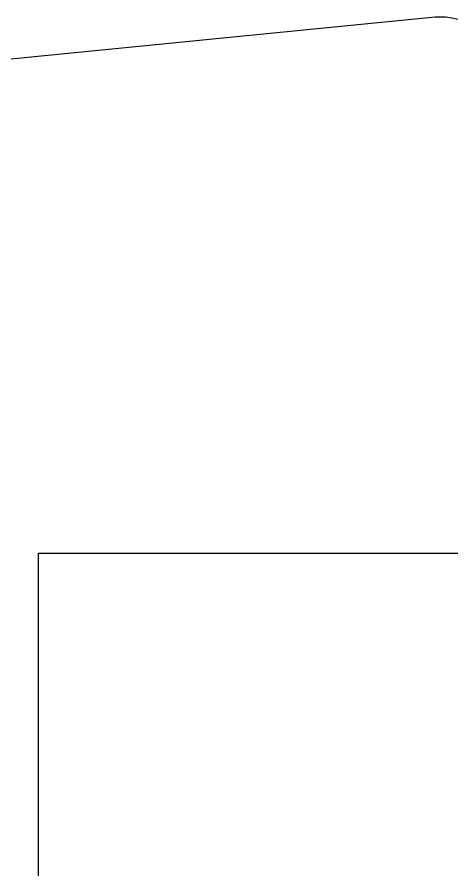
# Model space of a CAD drawing. Header units: millimetres. Extents: x -21.3 to 20, y -24.1 to 23.1.
# Drawn here: x -5.79 to 2.15, y 7.51 to 23.09 of the extents above; entities that cross this region are included whole.
import ezdxf

# ---------------------------------------------------------------- set-up
doc = ezdxf.new("R2010")
doc.units = ezdxf.units.MM

msp = doc.modelspace()

# ---------------------------------------------------------------- linework, layer by layer
for p, q in [((1.846, 23.085, -6.2), (-15.565, 21.363, -6.2)), ((1.846, 23.085), (-15.565, 21.363)), ((1.846, 23.085, -6.2), (-15.565, 21.363, -6.2)), ((1.846, 23.085), (-15.565, 21.363)), ((1.846, 23.085, -6.2), (1.846, 23.085)), ((1.846, 23.085, -6.2), (1.846, 23.085)), ((19.207, 19.468, -6.2), (2.151, 23.068, -6.2)), ((19.207, 19.468), (2.151, 23.068)), ((19.207, 19.468, -6.2), (2.151, 23.068, -6.2)), ((2.151, 23.068, -6.2), (2.151, 23.068)), ((19.207, 19.468), (2.151, 23.068)), ((2.151, 23.068, -6.2), (2.151, 23.068)), ((-5.4, 13.3, -6.2), (10.6, 13.3, -6.2)), ((-5.4, -13.2, -6.2), (-5.4, 13.3, -6.2)), ((-5.4, -13.2), (-5.4, 13.3)), ((-5.4, 13.3), (10.6, 13.3)), ((-5.4, 13.3, -6.2), (10.6, 13.3, -6.2)), ((-5.4, 13.3), (10.6, 13.3)), ((-5.4, 13.3, -6.2), (-5.4, 13.3)), ((-5.4, -13.2, -6.2), (-5.4, 13.3, -6.2)), ((-5.4, 13.3, -6.2), (-5.4, 13.3)), ((-5.4, -13.2), (-5.4, 13.3))]:
    msp.add_line(p, q)
for centre in [(1.945, 22.09, -6.2), (1.945, 22.09), (1.945, 22.09, -6.2), (1.945, 22.09)]:
    msp.add_arc(centre, 1, 78.0793, 95.6482)

doc.saveas('drawing.dxf')
